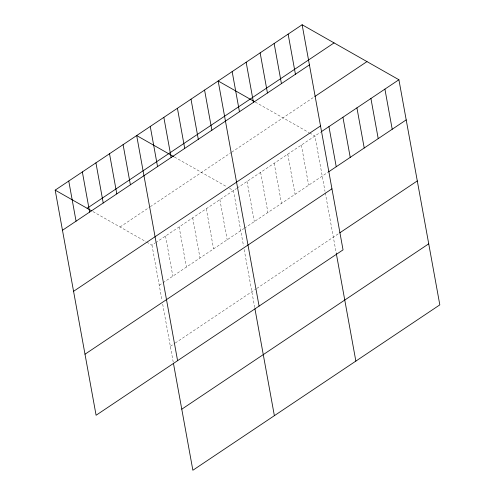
<?xml version="1.0" encoding="UTF-8"?>
<svg xmlns="http://www.w3.org/2000/svg" width="495" height="495" viewBox="0 0 495 495"><rect width="100%" height="100%" fill="white"/><g stroke="black" fill="none" stroke-linecap="round" stroke-linejoin="round"><path stroke-width="0.37" stroke-dasharray="2.48 1.86" d="M120.025 226.982L149.657 207.139M150.276 206.724L231.153 152.559M231.765 152.144L314.177 96.952M146.638 242.105L151.959 245.13L155.046 243.064M155.665 242.649L236.542 188.49M237.154 188.075L320.667 132.14M159.254 285.269L162.341 283.202M162.96 282.787L243.831 228.622M244.45 228.207L327.962 172.279M170.348 346.314L174.673 343.419M175.286 343.004L256.163 288.839M256.781 288.424L339.056 233.324M255.265 102.063L308.954 132.573M309.623 132.951L314.944 135.976L325.011 191.373M174.419 157.008L226.797 186.776M229.463 188.286L233.454 190.556L243.521 245.953M92.924 211.582L145.976 241.727M325.277 192.827L336.291 253.434M301.362 145.072L308.657 185.21M287.781 154.168L295.076 194.306M274.199 163.263L281.494 203.402M260.618 172.359L267.913 212.497M247.036 181.461L254.331 221.593M244.184 249.585L254.801 308.014M219.873 199.652L227.168 239.784M206.291 208.748L213.58 248.88M192.71 217.843L199.999 257.975M179.128 226.939L186.417 267.077M165.54 236.035L172.835 276.173M151.959 245.13L162.026 300.527M162.688 304.159L173.306 362.588"/><path stroke-width="0.74" d="M302.129 24.75L343.041 249.87L96.092 415.256L55.18 190.136L302.129 24.75L398.908 79.745L439.82 304.864L192.871 470.25L173.442 363.33M87.12 208.284L334.063 42.898M62.475 230.274L309.425 64.882M314.814 96.531L366.968 61.597M73.569 291.314L320.512 125.928M321.305 131.72L398.908 79.745M328.6 171.852L406.203 119.883M84.998 354.21L331.947 188.824M339.694 232.898L417.291 180.922M181.776 409.204L428.726 243.818M254.622 101.698L218.165 80.982L259.077 306.102M173.776 156.643L136.676 135.556L177.587 360.676M55.18 190.136L91.637 210.851M384.912 89.119L392.207 129.251M370.922 98.493L378.211 138.625M356.926 107.861L364.221 147.999M342.93 117.235L350.225 157.367M328.94 126.602L336.235 166.741M336.291 253.434L355.856 361.096M288.133 34.124L295.428 74.256M274.143 43.492L281.432 83.63M260.147 52.866L267.442 92.998M246.151 62.24L253.446 102.372M232.161 71.608L239.456 111.746M254.931 308.75L274.366 415.67M204.583 90.078L211.879 130.21M191.002 99.173L198.297 139.312M177.42 108.269L184.715 148.407M163.839 117.365L171.134 157.503M150.257 126.46L157.552 166.598M123.094 144.658L130.389 184.79M109.513 153.753L116.801 193.885M95.931 162.849L103.22 202.981M82.349 171.944L89.638 212.077M68.762 181.04L76.057 221.172"/></g></svg>
